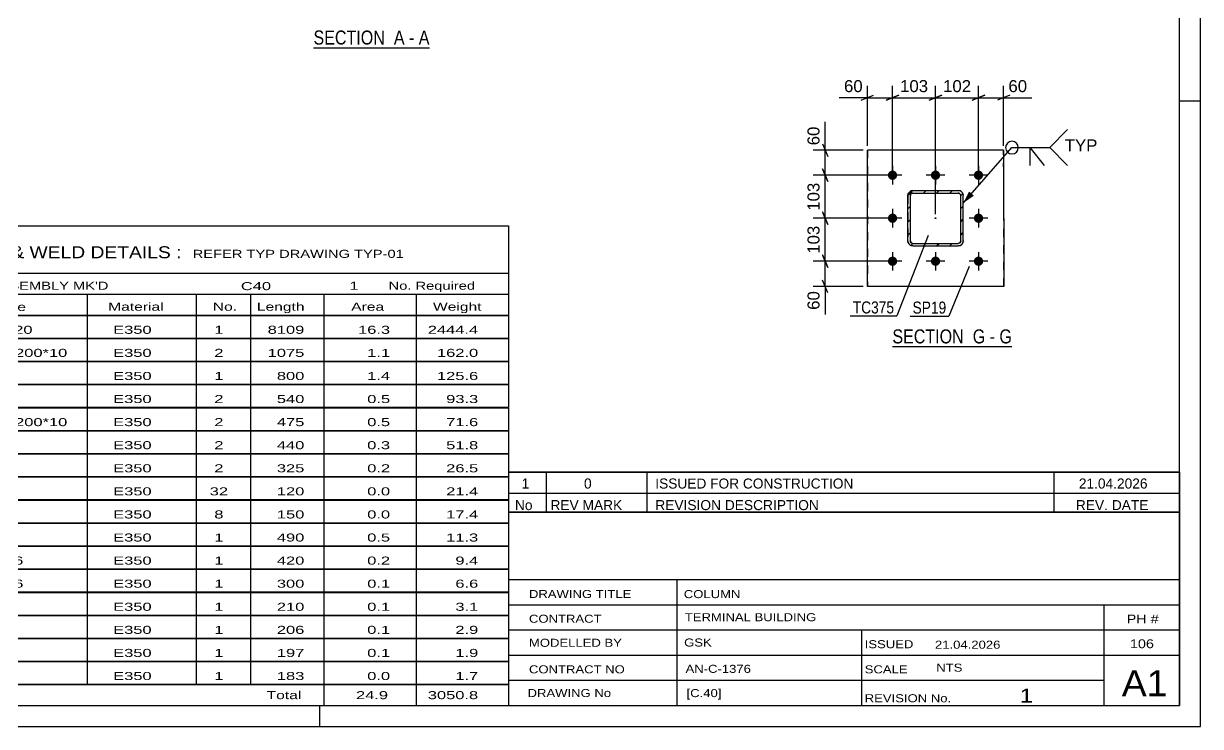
# Model space of a CAD drawing. Header units: millimetres. Extents: x -171 to 423, y -185 to 235.
# Drawn here: x 142.2 to 422.9, y -184.8 to -17.3 of the extents above; entities that cross this region are included whole.
import ezdxf

# ---------------------------------------------------------------- set-up
doc = ezdxf.new("R2010")
doc.units = ezdxf.units.MM
doc.linetypes.add('DXK_LINE_DOT2', pattern=[3.9198, 1.9599, -1.9599])
doc.linetypes.add('DXK_LINE_DOT3', pattern=[5.9187, 2.979, -0.9799, 0.9799, -0.9799])
doc.styles.add('Arial', font='ARIAL.TTF', dxfattribs={"height": 0.2})
doc.styles.add('Arial Narrow', font='ARIALN.TTF', dxfattribs={"height": 0.2})

# ---------------------------------------------------------------- blocks, each defined once
blk = doc.blocks.new('Unknown-284928297-1134')
at = {"color": 5, "linetype": 'Continuous'}
for p, q in [((422.87, -184.82), (422.87, 235.18)), ((417.87, -179.82), (417.87, 230.18)), ((422.87, -35.82), (417.87, -35.82)), ((-166.13, -179.82), (417.87, -179.82)), ((212.87, -184.82), (212.87, -179.82)), ((-171.13, -184.82), (422.87, -184.82))]:
    blk.add_line(p, q, dxfattribs=at)
blk = doc.blocks.new('Unknown-284928297-17 - 2602')
at = {"color": 6, "linetype": 'Continuous'}
blk.add_line((211.38, -23.08), (239.03, -23.08), dxfattribs=at)
at = {"color": 0, "linetype": 'Continuous'}
blk.add_wipeout([(229.49, -22.33), (229.49, -18.83), (211.38, -18.83), (211.38, -22.33)], dxfattribs=at)
at = {"color": 7, "linetype": 'Continuous', "style": 'Arial Narrow'}
blk.add_text('SECTION ', height=3.34, dxfattribs=at).set_placement((211.38, -22.33))
at = {"color": 0, "linetype": 'Continuous'}
blk.add_wipeout([(233.09, -22.33), (233.09, -18.83), (230.54, -18.83), (230.54, -22.33)], dxfattribs=at)
blk.add_wipeout([(235.42, -22.33), (235.42, -18.83), (234.14, -18.83), (234.14, -22.33)], dxfattribs=at)
at = {"color": 7, "linetype": 'Continuous', "style": 'Arial Narrow'}
blk.add_text('A', height=3.34, dxfattribs=at).set_placement((230.54, -22.33))
at = {"color": 0, "linetype": 'Continuous'}
blk.add_wipeout([(239.03, -22.33), (239.03, -18.83), (236.47, -18.83), (236.47, -22.33)], dxfattribs=at)
at = {"color": 7, "linetype": 'Continuous', "style": 'Arial Narrow'}
for s, p in [('A', (236.47, -22.33)), ('-', (234.14, -22.33))]:
    blk.add_text(s, height=3.34, dxfattribs=at).set_placement(p)
blk = doc.blocks.new('Unknown-284928297-19 - 1248')
at = {"color": 6, "linetype": 'Continuous'}
blk.add_line((349.41, -94.3), (377.91, -94.3), dxfattribs=at)
at = {"color": 0, "linetype": 'Continuous'}
blk.add_wipeout([(367.52, -93.55), (367.52, -90.05), (349.41, -90.05), (349.41, -93.55)], dxfattribs=at)
at = {"color": 7, "linetype": 'Continuous', "style": 'Arial Narrow'}
blk.add_text('SECTION ', height=3.34, dxfattribs=at).set_placement((349.41, -93.55))
at = {"color": 0, "linetype": 'Continuous'}
blk.add_wipeout([(371.55, -93.55), (371.55, -90.05), (368.57, -90.05), (368.57, -93.55)], dxfattribs=at)
blk.add_wipeout([(373.87, -93.55), (373.87, -90.05), (372.6, -90.05), (372.6, -93.55)], dxfattribs=at)
at = {"color": 7, "linetype": 'Continuous', "style": 'Arial Narrow'}
blk.add_text('G', height=3.34, dxfattribs=at).set_placement((368.57, -93.55))
at = {"color": 0, "linetype": 'Continuous'}
blk.add_wipeout([(377.91, -93.55), (377.91, -90.05), (374.92, -90.05), (374.92, -93.55)], dxfattribs=at)
at = {"color": 7, "linetype": 'Continuous', "style": 'Arial Narrow'}
for s, p in [('-', (372.6, -93.55)), ('G', (374.92, -93.55))]:
    blk.add_text(s, height=3.34, dxfattribs=at).set_placement(p)
blk = doc.blocks.new('Bolt-284928297-1271 - 1248')
at = {"linetype": 'Continuous'}
for points in [[(348.72, -52.65), (348.9, -52.52), (349.12, -52.42), (349.34, -52.38), (349.57, -52.38), (349.79, -52.43), (350, -52.53), (350.19, -52.66), (350.34, -52.84), (350.45, -53.04), (350.52, -53.26), (350.54, -53.48), (350.52, -53.71), (350.44, -53.93), (350.33, -54.13), (350.17, -54.3), (349.98, -54.43), (349.77, -54.52), (349.55, -54.57), (349.32, -54.57), (349.09, -54.52), (348.88, -54.42), (348.7, -54.28), (348.55, -54.11), (348.43, -53.91), (348.37, -53.69), (348.34, -53.46), (348.37, -53.23), (348.44, -53.02), (348.56, -52.82)], [(358.97, -52.65), (359.15, -52.51), (359.37, -52.42), (359.59, -52.38), (359.82, -52.38), (360.04, -52.43), (360.25, -52.52), (360.44, -52.66), (360.59, -52.83), (360.7, -53.03), (360.77, -53.25), (360.79, -53.48), (360.77, -53.71), (360.69, -53.93), (360.58, -54.13), (360.42, -54.3), (360.23, -54.43), (360.02, -54.52), (359.8, -54.57), (359.57, -54.56), (359.34, -54.51), (359.13, -54.42), (358.95, -54.28), (358.8, -54.11), (358.68, -53.91), (358.62, -53.69), (358.59, -53.46), (358.62, -53.23), (358.69, -53.01), (358.81, -52.82)], [(369.22, -52.64), (369.4, -52.51), (369.62, -52.42), (369.84, -52.37), (370.07, -52.38), (370.29, -52.43), (370.5, -52.52), (370.69, -52.66), (370.84, -52.83), (370.95, -53.03), (371.02, -53.25), (371.04, -53.48), (371.02, -53.71), (370.94, -53.93), (370.83, -54.13), (370.67, -54.29), (370.48, -54.43), (370.27, -54.52), (370.05, -54.56), (369.82, -54.56), (369.59, -54.51), (369.38, -54.42), (369.2, -54.28), (369.05, -54.11), (368.93, -53.91), (368.87, -53.69), (368.84, -53.46), (368.87, -53.23), (368.94, -53.01), (369.06, -52.81)], [(348.72, -62.9), (348.91, -62.77), (349.12, -62.67), (349.34, -62.63), (349.57, -62.63), (349.8, -62.68), (350.01, -62.78), (350.19, -62.91), (350.34, -63.09), (350.46, -63.29), (350.52, -63.51), (350.55, -63.73), (350.52, -63.96), (350.45, -64.18), (350.33, -64.38), (350.17, -64.55), (349.99, -64.68), (349.78, -64.77), (349.55, -64.82), (349.32, -64.82), (349.1, -64.77), (348.89, -64.67), (348.7, -64.53), (348.55, -64.36), (348.44, -64.16), (348.37, -63.94), (348.35, -63.71), (348.37, -63.48), (348.45, -63.27), (348.56, -63.07)], [(369.22, -62.89), (369.41, -62.76), (369.62, -62.67), (369.84, -62.62), (370.07, -62.63), (370.3, -62.68), (370.51, -62.77), (370.69, -62.91), (370.84, -63.08), (370.96, -63.28), (371.02, -63.5), (371.05, -63.73), (371.02, -63.96), (370.95, -64.18), (370.83, -64.38), (370.67, -64.54), (370.49, -64.68), (370.28, -64.77), (370.05, -64.81), (369.82, -64.81), (369.6, -64.76), (369.39, -64.67), (369.2, -64.53), (369.05, -64.36), (368.94, -64.16), (368.87, -63.94), (368.85, -63.71), (368.87, -63.48), (368.95, -63.26), (369.06, -63.06)], [(348.72, -73.15), (348.91, -73.02), (349.12, -72.92), (349.34, -72.88), (349.57, -72.88), (349.8, -72.93), (350.01, -73.03), (350.19, -73.16), (350.34, -73.34), (350.46, -73.54), (350.53, -73.76), (350.55, -73.98), (350.52, -74.21), (350.45, -74.43), (350.33, -74.63), (350.18, -74.8), (349.99, -74.93), (349.78, -75.02), (349.55, -75.07), (349.32, -75.07), (349.1, -75.02), (348.89, -74.92), (348.7, -74.78), (348.55, -74.61), (348.44, -74.41), (348.37, -74.19), (348.35, -73.96), (348.37, -73.73), (348.45, -73.52), (348.56, -73.32)], [(358.97, -73.15), (359.16, -73.01), (359.37, -72.92), (359.59, -72.88), (359.82, -72.88), (360.05, -72.93), (360.26, -73.02), (360.44, -73.16), (360.59, -73.33), (360.71, -73.53), (360.78, -73.75), (360.8, -73.98), (360.77, -74.21), (360.7, -74.43), (360.58, -74.63), (360.43, -74.8), (360.24, -74.93), (360.03, -75.02), (359.8, -75.07), (359.57, -75.06), (359.35, -75.01), (359.14, -74.92), (358.95, -74.78), (358.8, -74.61), (358.69, -74.41), (358.62, -74.19), (358.6, -73.96), (358.62, -73.73), (358.7, -73.51), (358.81, -73.32)], [(369.22, -73.14), (369.41, -73.01), (369.62, -72.92), (369.84, -72.87), (370.07, -72.88), (370.3, -72.93), (370.51, -73.02), (370.69, -73.16), (370.84, -73.33), (370.96, -73.53), (371.03, -73.75), (371.05, -73.98), (371.02, -74.21), (370.95, -74.43), (370.83, -74.63), (370.68, -74.79), (370.49, -74.93), (370.28, -75.02), (370.05, -75.06), (369.82, -75.06), (369.6, -75.01), (369.39, -74.92), (369.2, -74.78), (369.05, -74.61), (368.94, -74.41), (368.87, -74.19), (368.85, -73.96), (368.87, -73.73), (368.95, -73.51), (369.06, -73.31)]]:
    blk.add_hatch(color=1, dxfattribs=at).paths.add_polyline_path(points)
at = {"color": 1, "linetype": 'Continuous'}
for p, q in [((349.44, -51.27), (349.44, -55.67)), ((359.69, -51.27), (359.69, -55.67)), ((369.94, -51.27), (369.94, -55.67)), ((351.64, -53.47), (347.24, -53.47)), ((361.89, -53.47), (357.49, -53.47)), ((372.14, -53.47), (367.74, -53.47)), ((349.45, -61.52), (349.45, -65.92)), ((369.95, -61.52), (369.95, -65.92)), ((351.65, -63.72), (347.25, -63.72)), ((372.15, -63.72), (367.75, -63.72)), ((349.45, -71.77), (349.45, -76.17)), ((359.7, -71.77), (359.7, -76.17)), ((369.95, -71.77), (369.95, -76.17)), ((351.65, -73.97), (347.25, -73.97)), ((361.9, -73.97), (357.5, -73.97)), ((372.15, -73.97), (367.75, -73.97))]:
    blk.add_line(p, q, dxfattribs=at)
blk = doc.blocks.new('Part-284928297-1320 - 1248')
at = {"color": 2, "linetype": 'Continuous'}
for p, q in [((375.94, -47.47), (343.44, -47.47)), ((343.44, -47.47), (343.44, -47.47)), ((343.45, -79.97), (343.44, -47.47)), ((375.94, -47.47), (375.94, -47.47)), ((375.94, -47.47), (375.95, -79.97)), ((375.95, -79.97), (343.45, -79.97)), ((343.45, -79.97), (343.45, -79.97)), ((375.95, -79.97), (375.95, -79.97))]:
    blk.add_line(p, q, dxfattribs=at)
at = {"color": 7, "linetype": 'DXK_LINE_DOT2'}
for p, q in [((375.94, -47.47), (343.44, -47.47)), ((343.44, -47.47), (343.45, -79.97)), ((375.95, -79.97), (375.94, -47.47)), ((375.95, -79.97), (343.45, -79.97))]:
    blk.add_line(p, q, dxfattribs=at)
blk = doc.blocks.new('Part-284928297-1337 - 1248')
at = {"linetype": 'Continuous'}
h = blk.add_hatch(dxfattribs=at)
h.set_pattern_fill('', scale=0.7, style=0, pattern_type=0)
h.set_pattern_definition([(45, (354.2955, -57.1232), (-1.57154, 1.57154), [])])
h.paths.add_polyline_path([(365.1, -57.12), (354.3, -57.12), (353.84, -57.21), (353.45, -57.47), (353.19, -57.86), (353.1, -58.32), (353.1, -69.12), (353.19, -69.58), (353.45, -69.97), (353.84, -70.23), (354.3, -70.32), (365.1, -70.32), (365.56, -70.23), (365.95, -69.97), (366.21, -69.58), (366.3, -69.12), (366.3, -58.32), (366.2, -57.86), (365.94, -57.47), (365.55, -57.21)])
h.paths.add_polyline_path([(365.65, -58.09), (365.7, -58.32), (365.7, -69.12), (365.65, -69.35), (365.52, -69.55), (365.33, -69.68), (365.1, -69.72), (354.3, -69.72), (354.07, -69.68), (353.87, -69.55), (353.74, -69.35), (353.7, -69.12), (353.7, -58.32), (353.74, -58.09), (353.87, -57.9), (354.07, -57.77), (354.3, -57.72), (365.1, -57.72), (365.33, -57.77), (365.52, -57.9)])
blk.add_hatch(color=246, dxfattribs=at).paths.add_polyline_path([(359.7, -63.82, -1), (359.7, -63.62, -1)])
at = {"color": 2, "linetype": 'Continuous'}
for p, q in [((353.19, -57.86), (353.1, -58.32)), ((353.1, -58.32), (353.1, -58.32)), ((353.1, -69.12), (353.1, -58.32)), ((353.7, -58.32), (353.74, -58.09)), ((353.7, -58.32), (353.7, -58.32)), ((353.7, -69.12), (353.7, -58.32)), ((353.74, -58.09), (353.87, -57.9)), ((354.3, -57.12), (353.84, -57.21)), ((353.87, -57.9), (354.07, -57.77)), ((354.07, -57.77), (354.3, -57.72)), ((354.3, -57.12), (354.29, -57.12)), ((354.3, -57.72), (354.29, -57.72)), ((354.3, -57.12), (365.1, -57.12)), ((354.3, -57.72), (365.1, -57.72)), ((365.1, -57.12), (365.09, -57.12)), ((365.1, -57.72), (365.09, -57.72)), ((365.55, -57.21), (365.1, -57.12)), ((365.1, -57.72), (365.33, -57.77)), ((365.33, -57.77), (365.52, -57.9)), ((365.52, -57.9), (365.65, -58.09)), ((365.65, -58.09), (365.7, -58.32)), ((365.7, -58.32), (365.7, -58.32)), ((365.7, -69.12), (365.7, -58.32)), ((366.3, -58.32), (366.2, -57.86)), ((366.3, -58.32), (366.3, -58.32)), ((366.3, -69.12), (366.3, -58.32)), ((353.1, -69.12), (353.1, -69.12)), ((353.1, -69.12), (353.19, -69.58)), ((353.7, -69.12), (353.7, -69.12)), ((353.74, -69.35), (353.7, -69.12)), ((353.87, -69.55), (353.74, -69.35)), ((354.07, -69.68), (353.87, -69.55)), ((354.3, -69.72), (354.07, -69.68)), ((354.3, -69.72), (354.3, -69.72)), ((354.3, -69.72), (365.1, -69.72)), ((365.33, -69.68), (365.1, -69.72)), ((365.1, -69.72), (365.1, -69.72)), ((365.52, -69.55), (365.33, -69.68)), ((365.65, -69.35), (365.52, -69.55)), ((365.7, -69.12), (365.65, -69.35)), ((365.7, -69.12), (365.7, -69.12)), ((366.21, -69.58), (366.3, -69.12)), ((366.3, -69.12), (366.3, -69.12)), ((353.84, -70.23), (354.3, -70.32)), ((354.3, -70.32), (354.3, -70.32)), ((354.3, -70.32), (365.1, -70.32)), ((365.1, -70.32), (365.56, -70.23)), ((365.1, -70.32), (365.1, -70.32))]:
    blk.add_line(p, q, dxfattribs=at)
at = {"color": 7, "linetype": 'DXK_LINE_DOT2'}
for p, q in [((353.1, -58.32), (353.19, -57.87)), ((353.1, -58.32), (353.1, -69.12)), ((353.19, -57.87), (353.19, -57.86)), ((353.74, -58.09), (353.7, -58.32)), ((353.7, -69.12), (353.7, -58.32)), ((353.87, -57.9), (353.74, -58.09)), ((353.84, -57.21), (354.29, -57.12)), ((354.07, -57.77), (353.87, -57.9)), ((354.29, -57.72), (354.07, -57.77)), ((354.29, -57.12), (365.09, -57.12)), ((354.29, -57.12), (354.29, -57.12)), ((354.29, -57.72), (365.09, -57.72)), ((365.09, -57.12), (365.55, -57.21)), ((365.32, -57.77), (365.09, -57.72)), ((365.52, -57.9), (365.32, -57.77)), ((365.65, -58.09), (365.52, -57.9)), ((365.7, -58.32), (365.65, -58.09)), ((365.7, -69.12), (365.7, -58.32)), ((366.2, -57.86), (366.3, -58.32)), ((366.3, -69.12), (366.3, -58.32)), ((353.19, -69.58), (353.1, -69.12)), ((353.7, -69.12), (353.74, -69.35)), ((353.74, -69.35), (353.87, -69.55)), ((353.87, -69.55), (354.07, -69.68)), ((354.07, -69.68), (354.3, -69.72)), ((354.3, -69.72), (365.1, -69.72)), ((365.1, -69.72), (365.33, -69.67)), ((365.33, -69.67), (365.52, -69.54)), ((365.52, -69.54), (365.65, -69.35)), ((365.65, -69.35), (365.7, -69.12)), ((366.3, -69.12), (366.21, -69.58)), ((354.3, -70.32), (353.84, -70.23)), ((354.3, -70.32), (365.1, -70.32)), ((365.56, -70.23), (365.1, -70.32))]:
    blk.add_line(p, q, dxfattribs=at)
at = {"color": 7, "linetype": 'DXK_LINE_DOT3'}
blk.add_line((359.7, -63.72), (359.7, -63.72), dxfattribs=at)
at = {"color": 246, "linetype": 'DXK_LINE_DOT2'}
blk.add_line((359.7, -63.72), (359.7, -63.72), dxfattribs=at)
at = {"color": 246, "linetype": 'Continuous'}
blk.add_circle((359.7, -63.72), 0.1, dxfattribs=at)
at = {"color": 2, "linetype": 'Continuous'}
for centre, start, end in [((354.3, -58.32), 112.5099, 157.5099), ((365.1, -58.32), 22.5099, 67.5099), ((354.3, -69.12), 202.5099, 247.5099), ((365.1, -69.12), 292.5099, 337.5099)]:
    blk.add_arc(centre, 1.2, start, end, dxfattribs=at)
at = {"color": 7, "linetype": 'DXK_LINE_DOT2'}
for centre, start, end in [((365.1, -58.32), 22.5099, 67.5099), ((354.3, -69.12), 202.5099, 247.5099), ((365.1, -69.12), 292.5099, 337.5099)]:
    blk.add_arc(centre, 1.2, start, end, dxfattribs=at)
blk = doc.blocks.new('StraightDimension-284928297-1398 - 1248')
at = {"color": 7, "linetype": 'Continuous'}
for p, q in [((343.44, -46.47), (343.44, -32.17)), ((349.44, -52.47), (349.44, -32.17)), ((341.94, -35.62), (344.94, -34.42)), ((343.44, -35.02), (349.44, -35.02)), ((350.94, -34.42), (347.94, -35.62))]:
    blk.add_line(p, q, dxfattribs=at)
at = {"color": 0}
blk.add_wipeout([(342.92, -34.27), (342.92, -30.07), (337.27, -30.07), (337.27, -34.27)], dxfattribs=at)
at = {"color": 7, "linetype": 'Continuous'}
blk.add_line((343.44, -35.02), (336.75, -35.02), dxfattribs=at)
blk.add_line((343.44, -35.02), (336.75, -35.02), dxfattribs=at)
at = {"color": 3, "style": 'Arial'}
blk.add_text('60', height=2.865, dxfattribs=at).set_placement((337.87, -33.67))
blk = doc.blocks.new('StraightDimension-284928297-1408 - 1248')
at = {"color": 7, "linetype": 'Continuous'}
for p, q in [((349.44, -52.47), (349.44, -32.17)), ((359.7, -62.73), (359.7, -32.17)), ((347.94, -35.62), (350.94, -34.42)), ((349.44, -35.02), (359.7, -35.02)), ((361.2, -34.42), (358.2, -35.62))]:
    blk.add_line(p, q, dxfattribs=at)
at = {"color": 0}
blk.add_wipeout([(358.51, -34.27), (358.51, -30.07), (350.64, -30.07), (350.64, -34.27)], dxfattribs=at)
at = {"color": 3, "style": 'Arial'}
blk.add_text('103', height=2.865, dxfattribs=at).set_placement((351.24, -33.67))
blk = doc.blocks.new('StraightDimension-284928297-1416 - 1248')
at = {"color": 7, "linetype": 'Continuous'}
for p, q in [((359.7, -62.73), (359.7, -32.17)), ((369.94, -52.47), (369.94, -32.17)), ((358.2, -35.62), (361.2, -34.42)), ((359.7, -35.02), (369.94, -35.02)), ((371.44, -34.42), (368.44, -35.62))]:
    blk.add_line(p, q, dxfattribs=at)
at = {"color": 0}
blk.add_wipeout([(368.76, -34.27), (368.76, -30.07), (360.89, -30.07), (360.89, -34.27)], dxfattribs=at)
at = {"color": 3, "style": 'Arial'}
blk.add_text('102', height=2.865, dxfattribs=at).set_placement((361.49, -33.67))
blk = doc.blocks.new('StraightDimension-284928297-1424 - 1248')
at = {"color": 7, "linetype": 'Continuous'}
for p, q in [((369.94, -52.47), (369.94, -32.17)), ((375.94, -46.47), (375.94, -32.17)), ((368.44, -35.62), (371.44, -34.42)), ((369.94, -35.02), (375.94, -35.02)), ((377.44, -34.42), (374.44, -35.62))]:
    blk.add_line(p, q, dxfattribs=at)
at = {"color": 0}
blk.add_wipeout([(382.12, -34.27), (382.12, -30.07), (376.47, -30.07), (376.47, -34.27)], dxfattribs=at)
at = {"color": 7, "linetype": 'Continuous'}
blk.add_line((375.94, -35.02), (382.64, -35.02), dxfattribs=at)
blk.add_line((375.94, -35.02), (382.64, -35.02), dxfattribs=at)
at = {"color": 3, "style": 'Arial'}
blk.add_text('60', height=2.865, dxfattribs=at).set_placement((377.07, -33.67))
blk = doc.blocks.new('StraightDimension-284928297-7911 - 1248')
at = {"color": 7, "linetype": 'Continuous'}
for p, q in [((342.44, -47.47), (330.53, -47.48)), ((332.78, -45.98), (333.98, -48.98)), ((333.38, -53.48), (333.38, -47.48)), ((333.98, -54.98), (332.78, -51.98)), ((348.44, -53.47), (330.53, -53.48))]:
    blk.add_line(p, q, dxfattribs=at)
at = {"color": 0}
blk.add_wipeout([(332.63, -41.3), (328.43, -41.3), (328.43, -46.95), (332.63, -46.95)], dxfattribs=at)
at = {"color": 7, "linetype": 'Continuous'}
blk.add_line((333.38, -47.48), (333.38, -40.78), dxfattribs=at)
blk.add_line((333.38, -47.48), (333.38, -40.78), dxfattribs=at)
at = {"color": 3, "style": 'Arial'}
blk.add_text('60', height=2.865, rotation=90.0117, dxfattribs=at).set_placement((332.03, -46.35))
blk = doc.blocks.new('StraightDimension-284928297-7912 - 1248')
at = {"color": 7, "linetype": 'Continuous'}
for p, q in [((332.78, -51.98), (333.98, -54.98)), ((348.44, -53.47), (330.53, -53.48)), ((333.38, -63.73), (333.38, -53.48)), ((348.45, -63.72), (330.53, -63.73)), ((333.98, -65.23), (332.78, -62.23))]:
    blk.add_line(p, q, dxfattribs=at)
at = {"color": 0}
blk.add_wipeout([(332.63, -54.67), (328.43, -54.67), (328.43, -62.54), (332.63, -62.54)], dxfattribs=at)
at = {"color": 3, "style": 'Arial'}
blk.add_text('103', height=2.865, rotation=90.0117, dxfattribs=at).set_placement((332.03, -61.94))
blk = doc.blocks.new('StraightDimension-284928297-7913 - 1248')
at = {"color": 7, "linetype": 'Continuous'}
for p, q in [((348.45, -63.72), (330.53, -63.73)), ((332.78, -62.23), (333.98, -65.23)), ((333.38, -73.98), (333.38, -63.73)), ((333.98, -75.48), (332.78, -72.48)), ((348.45, -73.97), (330.53, -73.98))]:
    blk.add_line(p, q, dxfattribs=at)
at = {"color": 0}
blk.add_wipeout([(332.63, -64.92), (328.43, -64.92), (328.43, -72.79), (332.63, -72.79)], dxfattribs=at)
at = {"color": 3, "style": 'Arial'}
blk.add_text('103', height=2.865, rotation=90.0117, dxfattribs=at).set_placement((332.03, -72.19))
blk = doc.blocks.new('StraightDimension-284928297-7914 - 1248')
at = {"color": 7, "linetype": 'Continuous'}
for p, q in [((332.78, -72.48), (333.98, -75.48)), ((348.45, -73.97), (330.53, -73.98)), ((333.38, -79.98), (333.38, -73.98)), ((333.98, -81.48), (332.78, -78.48)), ((342.45, -79.97), (330.53, -79.98))]:
    blk.add_line(p, q, dxfattribs=at)
at = {"color": 0}
blk.add_wipeout([(332.63, -80.5), (328.43, -80.5), (328.43, -86.15), (332.63, -86.15)], dxfattribs=at)
at = {"color": 7, "linetype": 'Continuous'}
blk.add_line((333.38, -79.98), (333.38, -86.67), dxfattribs=at)
blk.add_line((333.38, -79.98), (333.38, -86.67), dxfattribs=at)
at = {"color": 3, "style": 'Arial'}
blk.add_text('60', height=2.865, rotation=90.0117, dxfattribs=at).set_placement((332.03, -85.55))
blk = doc.blocks.new('Unknown-284928297-9043')
at = {"color": 7, "linetype": 'Continuous'}
for p, q in [((257.87, -133.77), (257.87, -179.82)), ((257.87, -133.77), (417.87, -133.77)), ((417.87, -133.82), (417.87, -179.82)), ((257.87, -149.82), (417.87, -149.82)), ((298.01, -149.82), (298.01, -179.82)), ((257.87, -155.82), (417.87, -155.82)), ((399.87, -179.77), (399.87, -155.77)), ((257.87, -161.82), (417.87, -161.82)), ((342.01, -161.82), (342.01, -179.82)), ((257.87, -167.82), (417.87, -167.82)), ((257.87, -173.82), (399.87, -173.82)), ((257.87, -179.82), (417.87, -179.82))]:
    blk.add_line(p, q, dxfattribs=at)
at = {"color": 7, "style": 'Arial Narrow'}
for s, height, width, p in [('DRAWING TITLE', 1.9089, 1.425378, (262.75, -154.22)), ('COLUMN', 1.909, 1.425378, (299.67, -154.24)), ('CONTRACT', 1.909, 1.425378, (262.75, -160.11)), ('TERMINAL BUILDING', 1.9089, 1.425378, (299.92, -159.75)), ('MODELLED BY', 1.9089, 1.425378, (262.75, -165.84)), ('GSK', 1.909, 1.425378, (299.75, -165.78)), ('ISSUED', 1.909, 1.425378, (342.81, -166.18)), ('21.04.2026', 1.909, 1.425378, (359.56, -166.3)), ('CONTRACT NO', 1.9089, 1.425378, (262.75, -172.17)), ('AN-C-1376', 1.909, 1.425378, (300.09, -172.05)), ('SCALE', 1.909, 1.425378, (342.81, -172.17)), ('A1', 6.204, 1.25, (404.11, -177.62)), ('DRAWING No', 1.909, 1.425378, (262.42, -177.82)), ('[C.40]', 1.909, 1.425378, (300.33, -177.83)), ('1', 3.34, 1.5, (379.78, -179.15)), ('REVISION No.', 1.9089, 1.425378, (342.81, -179.06))]:
    blk.add_text(s, height=height, dxfattribs=dict(at, width=width)).set_placement(p)
at = {"color": 7, "linetype": 'Continuous', "style": 'Arial Narrow'}
for s, height, width, p in [('PH #', 2.1, 1.42538, (405.27, -160.27)), ('106', 2.1, 1.42538, (406.05, -166.17)), ('NTS', 1.909, 1.425378, (359.87, -171.77))]:
    blk.add_text(s, height=height, dxfattribs=dict(at, width=width)).set_placement(p)
blk = doc.blocks.new('Unknown-284928297-9044')
at = {"color": 7, "linetype": 'Continuous'}
for p, q in [((257.87, -124.27), (417.87, -124.27)), ((417.87, -124.27), (257.87, -124.27)), ((257.87, -124.27), (257.87, -129.27)), ((266.87, -124.27), (266.87, -129.27)), ((290.87, -124.27), (290.87, -129.27)), ((387.87, -124.27), (387.87, -129.27)), ((417.87, -124.27), (417.87, -129.27)), ((257.87, -129.27), (417.87, -129.27)), ((257.87, -129.27), (257.87, -133.77)), ((257.87, -129.27), (417.87, -129.27)), ((266.87, -129.27), (266.87, -133.77)), ((290.87, -129.27), (290.87, -133.77)), ((387.87, -129.27), (387.87, -133.77)), ((417.87, -129.27), (417.87, -133.77)), ((417.87, -133.77), (257.87, -133.77))]:
    blk.add_line(p, q, dxfattribs=at)
at = {"color": 7, "linetype": 'Continuous', "style": 'Arial Narrow'}
for s, height, width, p in [('1', 2.39, 1.196471, (261.02, -128.13)), ('0', 2.39, 1.196471, (275.87, -128.13)), ('ISSUED FOR CONSTRUCTION', 2.3861, 1.196471, (292.87, -128.13)), ('21.04.2026', 2.386, 1.196471, (393.87, -128.13)), ('No', 2.386, 1.2, (259.41, -133.27)), ('REV MARK', 2.386, 1.2, (267.87, -133.27)), ('REVISION DESCRIPTION', 2.3861, 1.2, (292.87, -133.27)), ('REV. DATE', 2.386, 1.2, (393.15, -133.27))]:
    blk.add_text(s, height=height, dxfattribs=dict(at, width=width)).set_placement(p)
blk = doc.blocks.new('Unknown-284928297-9045')
at = {"color": 7, "linetype": 'Continuous'}
for p, q in [((97.87, -65.57), (257.87, -65.57)), ((97.87, -76.82), (97.87, -65.57)), ((257.87, -65.57), (257.87, -76.82)), ((97.87, -76.82), (257.87, -76.82)), ((97.87, -76.82), (97.87, -81.82)), ((257.87, -76.82), (257.87, -81.82)), ((97.87, -81.82), (257.87, -81.82)), ((97.87, -81.82), (97.87, -86.82)), ((121.87, -81.82), (121.87, -86.82)), ((157.37, -81.82), (157.37, -86.82)), ((183.37, -81.82), (183.37, -86.82)), ((196.37, -81.82), (196.37, -86.82)), ((213.87, -81.82), (213.87, -86.82)), ((235.87, -81.82), (235.87, -86.82)), ((257.87, -81.82), (257.87, -86.82)), ((97.87, -86.82), (257.87, -86.82)), ((97.87, -86.87), (97.87, -92.27)), ((97.87, -86.87), (257.87, -86.87)), ((121.87, -86.82), (121.87, -92.32)), ((157.37, -86.82), (157.37, -92.32)), ((183.37, -86.82), (183.37, -92.32)), ((196.37, -86.82), (196.37, -92.32)), ((213.87, -86.82), (213.87, -92.32)), ((235.87, -86.82), (235.87, -92.32)), ((257.87, -86.87), (257.87, -92.27)), ((97.87, -92.27), (257.87, -92.27)), ((97.87, -92.37), (97.87, -97.77)), ((97.87, -92.37), (257.87, -92.37)), ((121.87, -92.32), (121.87, -97.82)), ((157.37, -92.32), (157.37, -97.82)), ((183.37, -92.32), (183.37, -97.82)), ((196.37, -92.32), (196.37, -97.82)), ((213.87, -92.32), (213.87, -97.82)), ((235.87, -92.32), (235.87, -97.82)), ((257.87, -92.37), (257.87, -97.77)), ((97.87, -97.77), (257.87, -97.77)), ((97.87, -97.87), (97.87, -103.27)), ((97.87, -97.87), (257.87, -97.87)), ((121.87, -97.82), (121.87, -103.32)), ((157.37, -97.82), (157.37, -103.32)), ((183.37, -97.82), (183.37, -103.32)), ((196.37, -97.82), (196.37, -103.32)), ((213.87, -97.82), (213.87, -103.32)), ((235.87, -97.82), (235.87, -103.32)), ((257.87, -97.87), (257.87, -103.27)), ((97.87, -103.27), (257.87, -103.27)), ((97.87, -103.37), (97.87, -108.77)), ((97.87, -103.37), (257.87, -103.37)), ((121.87, -103.32), (121.87, -108.82)), ((157.37, -103.32), (157.37, -108.82)), ((183.37, -103.32), (183.37, -108.82)), ((196.37, -103.32), (196.37, -108.82)), ((213.87, -103.32), (213.87, -108.82)), ((235.87, -103.32), (235.87, -108.82)), ((257.87, -103.37), (257.87, -108.77)), ((97.87, -108.77), (257.87, -108.77)), ((97.87, -108.87), (97.87, -114.27)), ((97.87, -108.87), (257.87, -108.87)), ((121.87, -108.82), (121.87, -114.32)), ((157.37, -108.82), (157.37, -114.32)), ((183.37, -108.82), (183.37, -114.32)), ((196.37, -108.82), (196.37, -114.32)), ((213.87, -108.82), (213.87, -114.32)), ((235.87, -108.82), (235.87, -114.32)), ((257.87, -108.87), (257.87, -114.27)), ((97.87, -114.27), (257.87, -114.27)), ((97.87, -114.37), (97.87, -119.77)), ((97.87, -114.37), (257.87, -114.37)), ((121.87, -114.32), (121.87, -119.82)), ((157.37, -114.32), (157.37, -119.82)), ((183.37, -114.32), (183.37, -119.82)), ((196.37, -114.32), (196.37, -119.82)), ((213.87, -114.32), (213.87, -119.82)), ((235.87, -114.32), (235.87, -119.82)), ((257.87, -114.37), (257.87, -119.77)), ((97.87, -119.77), (257.87, -119.77)), ((97.87, -119.87), (97.87, -125.27)), ((97.87, -119.87), (257.87, -119.87)), ((121.87, -119.82), (121.87, -125.32)), ((157.37, -119.82), (157.37, -125.32)), ((183.37, -119.82), (183.37, -125.32)), ((196.37, -119.82), (196.37, -125.32)), ((213.87, -119.82), (213.87, -125.32)), ((235.87, -119.82), (235.87, -125.32)), ((257.87, -119.87), (257.87, -125.27)), ((97.87, -125.27), (257.87, -125.27)), ((97.87, -125.37), (97.87, -130.77)), ((97.87, -125.37), (257.87, -125.37)), ((121.87, -125.32), (121.87, -130.82)), ((157.37, -125.32), (157.37, -130.82)), ((183.37, -125.32), (183.37, -130.82)), ((196.37, -125.32), (196.37, -130.82)), ((213.87, -125.32), (213.87, -130.82)), ((235.87, -125.32), (235.87, -130.82)), ((257.87, -125.37), (257.87, -130.77)), ((97.87, -130.77), (257.87, -130.77)), ((97.87, -130.87), (97.87, -136.27)), ((97.87, -130.87), (257.87, -130.87)), ((121.87, -130.82), (121.87, -136.32)), ((157.37, -130.82), (157.37, -136.32)), ((183.37, -130.82), (183.37, -136.32)), ((196.37, -130.82), (196.37, -136.32)), ((213.87, -130.82), (213.87, -136.32)), ((235.87, -130.82), (235.87, -136.32)), ((257.87, -130.87), (257.87, -136.27)), ((97.87, -136.27), (257.87, -136.27)), ((97.87, -136.37), (97.87, -141.77)), ((97.87, -136.37), (257.87, -136.37)), ((121.87, -136.32), (121.87, -141.82)), ((157.37, -136.32), (157.37, -141.82)), ((183.37, -136.32), (183.37, -141.82)), ((196.37, -136.32), (196.37, -141.82)), ((213.87, -136.32), (213.87, -141.82)), ((235.87, -136.32), (235.87, -141.82)), ((257.87, -136.37), (257.87, -141.77)), ((97.87, -141.77), (257.87, -141.77)), ((97.87, -141.87), (97.87, -147.27)), ((97.87, -141.87), (257.87, -141.87)), ((121.87, -141.82), (121.87, -147.32)), ((157.37, -141.82), (157.37, -147.32)), ((183.37, -141.82), (183.37, -147.32)), ((196.37, -141.82), (196.37, -147.32)), ((213.87, -141.82), (213.87, -147.32)), ((235.87, -141.82), (235.87, -147.32)), ((257.87, -141.87), (257.87, -147.27)), ((97.87, -147.27), (257.87, -147.27)), ((97.87, -147.37), (97.87, -152.77)), ((97.87, -147.37), (257.87, -147.37)), ((121.87, -147.32), (121.87, -152.82)), ((157.37, -147.32), (157.37, -152.82)), ((183.37, -147.32), (183.37, -152.82)), ((196.37, -147.32), (196.37, -152.82)), ((213.87, -147.32), (213.87, -152.82)), ((235.87, -147.32), (235.87, -152.82)), ((257.87, -147.37), (257.87, -152.77)), ((97.87, -152.77), (257.87, -152.77)), ((97.87, -152.87), (97.87, -158.27)), ((97.87, -152.87), (257.87, -152.87)), ((121.87, -152.82), (121.87, -158.32)), ((157.37, -152.82), (157.37, -158.32)), ((183.37, -152.82), (183.37, -158.32)), ((196.37, -152.82), (196.37, -158.32)), ((213.87, -152.82), (213.87, -158.32)), ((235.87, -152.82), (235.87, -158.32)), ((257.87, -152.87), (257.87, -158.27)), ((97.87, -158.27), (257.87, -158.27)), ((97.87, -158.37), (97.87, -163.77)), ((97.87, -158.37), (257.87, -158.37)), ((121.87, -158.32), (121.87, -163.82)), ((157.37, -158.32), (157.37, -163.82)), ((183.37, -158.32), (183.37, -163.82)), ((196.37, -158.32), (196.37, -163.82)), ((213.87, -158.32), (213.87, -163.82)), ((235.87, -158.32), (235.87, -163.82)), ((257.87, -158.37), (257.87, -163.77)), ((97.87, -163.77), (257.87, -163.77)), ((97.87, -163.87), (97.87, -169.27)), ((97.87, -163.87), (257.87, -163.87)), ((121.87, -163.82), (121.87, -169.32)), ((157.37, -163.82), (157.37, -169.32)), ((183.37, -163.82), (183.37, -169.32)), ((196.37, -163.82), (196.37, -169.32)), ((213.87, -163.82), (213.87, -169.32)), ((235.87, -163.82), (235.87, -169.32)), ((257.87, -163.87), (257.87, -169.27)), ((97.87, -169.27), (257.87, -169.27)), ((97.87, -169.37), (97.87, -174.77)), ((97.87, -169.37), (257.87, -169.37)), ((121.87, -169.32), (121.87, -174.82)), ((157.37, -169.32), (157.37, -174.82)), ((183.37, -169.32), (183.37, -174.82)), ((196.37, -169.32), (196.37, -174.82)), ((213.87, -169.32), (213.87, -174.82)), ((235.87, -169.32), (235.87, -174.82)), ((257.87, -169.37), (257.87, -174.77)), ((97.87, -174.77), (257.87, -174.77)), ((97.87, -174.82), (257.87, -174.82)), ((97.87, -174.82), (97.87, -179.82)), ((213.87, -174.82), (213.87, -179.82)), ((235.87, -174.82), (235.87, -179.82)), ((257.87, -174.82), (257.87, -179.82)), ((97.87, -179.82), (257.87, -179.82))]:
    blk.add_line(p, q, dxfattribs=at)
at = {"color": 7, "style": 'Arial Narrow'}
for s, height, width, p in [('GENERAL NOTES & WELD DETAILS :', 2.8633, 1.4, (99.02, -73.26)), ('REFER TYP DRAWING TYP-01', 1.9089, 1.6, (182.57, -73.16)), ("MATERIAL LIST FOR ASSEMBLY MK'D", 1.9089, 1.6, (99.02, -80.76)), ('C40', 1.909, 1.794707, (194.06, -80.85)), ('1', 1.91, 1.794707, (219.95, -80.76)), ('No. Required', 1.9089, 1.6, (229.28, -80.76)), ('Mark', 1.909, 1.7, (99.2, -85.82)), ('Profile', 1.909, 1.7, (132.28, -85.82)), ('Material', 1.909, 1.7, (162.41, -85.76)), ('No.', 1.909, 1.7, (187.37, -85.76)), ('Length', 1.909, 1.7, (197.87, -85.76)), ('Area', 1.909, 1.7, (220.37, -85.76)), ('Weight', 1.909, 1.7, (239.87, -85.76))]:
    blk.add_text(s, height=height, dxfattribs=dict(at, width=width)).set_placement(p)
at = {"color": 7, "linetype": 'Continuous', "style": 'Arial Narrow'}
for s, height, width, p in [('C40', 1.909, 1.794707, (99.37, -91.26)), ('SHS500*20', 1.909, 1.794707, (123.87, -91.26)), ('E350', 1.909, 1.794707, (163.61, -91.26)), ('1', 1.91, 1.794707, (187.72, -91.26)), ('8109', 1.909, 1.794707, (200.45, -91.26)), ('16.3', 1.909, 1.794707, (222, -91.26)), ('2444.4', 1.909, 1.794707, (238.63, -91.26)), ('TC20', 1.909, 1.794707, (99.37, -96.76)), ('RHS300*200*10', 1.9089, 1.794707, (123.87, -96.76)), ('E350', 1.909, 1.794707, (163.61, -96.76)), ('2', 1.91, 1.794707, (187.72, -96.76)), ('1075', 1.909, 1.794707, (200.45, -96.76)), ('1.1', 1.909, 1.794707, (224.18, -96.76)), ('162.0', 1.909, 1.794707, (240.82, -96.76)), ('BP5', 1.909, 1.794707, (99.37, -102.26)), ('PL25*800', 1.909, 1.794707, (123.87, -102.26)), ('E350', 1.909, 1.794707, (163.61, -102.26)), ('1', 1.91, 1.794707, (187.72, -102.26)), ('800', 1.909, 1.794707, (202.64, -102.26)), ('1.4', 1.909, 1.794707, (224.18, -102.26)), ('125.6', 1.909, 1.794707, (240.82, -102.26)), ('SP5', 1.909, 1.794707, (99.37, -107.76)), ('PL25*440', 1.909, 1.794707, (123.87, -107.76)), ('E350', 1.909, 1.794707, (163.61, -107.76)), ('2', 1.91, 1.794707, (187.72, -107.76)), ('540', 1.909, 1.794707, (202.64, -107.76)), ('0.5', 1.909, 1.794707, (224.18, -107.76)), ('93.3', 1.909, 1.794707, (243.01, -107.76)), ('BC16', 1.909, 1.794707, (99.37, -113.26)), ('RHS300*200*10', 1.9089, 1.794707, (123.87, -113.26)), ('E350', 1.909, 1.794707, (163.61, -113.26)), ('2', 1.91, 1.794707, (187.72, -113.26)), ('475', 1.909, 1.794707, (202.64, -113.26)), ('0.5', 1.909, 1.794707, (224.18, -113.26)), ('71.6', 1.909, 1.794707, (243.01, -113.26)), ('SP6', 1.909, 1.794707, (99.37, -118.76)), ('PL25*300', 1.909, 1.794707, (123.87, -118.76)), ('E350', 1.909, 1.794707, (163.61, -118.76)), ('2', 1.91, 1.794707, (187.72, -118.76)), ('440', 1.909, 1.794707, (202.64, -118.76)), ('0.3', 1.909, 1.794707, (224.18, -118.76)), ('51.8', 1.909, 1.794707, (243.01, -118.76)), ('SP19', 1.909, 1.794707, (99.37, -124.26)), ('PL16*325', 1.909, 1.794707, (123.87, -124.26)), ('E350', 1.909, 1.794707, (163.61, -124.26)), ('2', 1.91, 1.794707, (187.72, -124.26)), ('325', 1.909, 1.794707, (202.64, -124.26)), ('0.2', 1.909, 1.794707, (224.18, -124.26)), ('26.5', 1.909, 1.794707, (243.01, -124.26)), ('ST5', 1.909, 1.794707, (99.37, -129.76)), ('PL12*120', 1.909, 1.794707, (123.87, -129.76)), ('E350', 1.909, 1.794707, (163.61, -129.76)), ('32', 1.909, 1.794707, (186.63, -129.76)), ('120', 1.909, 1.794707, (202.64, -129.76)), ('0.0', 1.909, 1.794707, (224.18, -129.76)), ('21.4', 1.909, 1.794707, (243.01, -129.76)), ('ST30', 1.909, 1.794707, (99.37, -135.26)), ('PL20*150', 1.909, 1.794707, (123.87, -135.26)), ('E350', 1.909, 1.794707, (163.61, -135.26)), ('8', 1.91, 1.794707, (187.72, -135.26)), ('150', 1.909, 1.794707, (202.64, -135.26)), ('0.0', 1.909, 1.794707, (224.18, -135.26)), ('17.4', 1.909, 1.794707, (243.01, -135.26)), ('PL92', 1.909, 1.794707, (99.37, -140.76)), ('PL6*490', 1.909, 1.794707, (123.87, -140.76)), ('E350', 1.909, 1.794707, (163.61, -140.76)), ('1', 1.91, 1.794707, (187.72, -140.76)), ('490', 1.909, 1.794707, (202.64, -140.76)), ('0.5', 1.909, 1.794707, (224.18, -140.76)), ('11.3', 1.909, 1.794707, (243.01, -140.76)), ('TC375', 1.909, 1.794707, (99.37, -146.26)), ('SHS132*6', 1.909, 1.794707, (123.87, -146.26)), ('E350', 1.909, 1.794707, (163.61, -146.26)), ('1', 1.91, 1.794707, (187.72, -146.26)), ('420', 1.909, 1.794707, (202.64, -146.26)), ('0.2', 1.909, 1.794707, (224.18, -146.26)), ('9.4', 1.909, 1.794707, (245.2, -146.26)), ('BC130', 1.909, 1.794707, (99.37, -151.76)), ('SHS132*6', 1.909, 1.794707, (123.87, -151.76)), ('E350', 1.909, 1.794707, (163.61, -151.76)), ('1', 1.91, 1.794707, (187.72, -151.76)), ('300', 1.909, 1.794707, (202.64, -151.76)), ('0.1', 1.909, 1.794707, (224.18, -151.76)), ('6.6', 1.909, 1.794707, (245.2, -151.76)), ('PL329', 1.909, 1.794707, (99.37, -157.26)), ('PL12*197', 1.909, 1.794707, (123.87, -157.26)), ('E350', 1.909, 1.794707, (163.61, -157.26)), ('1', 1.91, 1.794707, (187.72, -157.26)), ('210', 1.909, 1.794707, (202.64, -157.26)), ('0.1', 1.909, 1.794707, (224.18, -157.26)), ('3.1', 1.909, 1.794707, (245.2, -157.26)), ('PL325', 1.909, 1.794707, (99.37, -162.76)), ('PL12*183', 1.909, 1.794707, (123.87, -162.76)), ('E350', 1.909, 1.794707, (163.61, -162.76)), ('1', 1.91, 1.794707, (187.72, -162.76)), ('206', 1.909, 1.794707, (202.64, -162.76)), ('0.1', 1.909, 1.794707, (224.18, -162.76)), ('2.9', 1.909, 1.794707, (245.2, -162.76)), ('PL262', 1.909, 1.794707, (99.37, -168.26)), ('PL10*120', 1.909, 1.794707, (123.87, -168.26)), ('E350', 1.909, 1.794707, (163.61, -168.26)), ('1', 1.91, 1.794707, (187.72, -168.26)), ('197', 1.909, 1.794707, (202.64, -168.26)), ('0.1', 1.909, 1.794707, (224.18, -168.26)), ('1.9', 1.909, 1.794707, (245.2, -168.26)), ('PL326', 1.909, 1.794707, (99.37, -173.76)), ('PL10*120', 1.909, 1.794707, (123.87, -173.76)), ('E350', 1.909, 1.794707, (163.61, -173.76)), ('1', 1.91, 1.794707, (187.72, -173.76)), ('183', 1.909, 1.794707, (202.64, -173.76)), ('0.0', 1.909, 1.794707, (224.18, -173.76)), ('1.7', 1.909, 1.794707, (245.2, -173.76)), ('Total', 1.909, 1.7, (200.2, -178.32)), ('24.9', 1.909, 1.794707, (221.51, -178.32)), ('3050.8', 1.909, 1.794707, (238.63, -178.32))]:
    blk.add_text(s, height=height, dxfattribs=dict(at, width=width)).set_placement(p)
blk = doc.blocks.new('Mark-284928297-1333 - 1248')
at = {"color": 0}
blk.add_wipeout([(349.83, -86.41), (349.83, -83.41), (339.96, -83.41), (339.96, -86.41)], dxfattribs=at)
blk.add_wipeout([(349.83, -86.41), (349.83, -83.41), (339.96, -83.41), (339.96, -86.41)], dxfattribs=at)
at = {"color": 30, "linetype": 'Continuous'}
for p in [(357.92, -67.86), (339.36, -87.01)]:
    blk.add_line(p, (350.43, -87.01), dxfattribs=at)
at = {"color": 3, "style": 'Arial Narrow'}
blk.add_text('TC375', height=2.863, dxfattribs=at).set_placement((339.96, -86.41))
blk = doc.blocks.new('Mark-284928297-1315 - 1248')
at = {"color": 0}
blk.add_wipeout([(362.26, -86.45), (362.26, -83.45), (354.22, -83.45), (354.22, -86.45)], dxfattribs=at)
blk.add_wipeout([(362.26, -86.45), (362.26, -83.45), (354.22, -83.45), (354.22, -86.45)], dxfattribs=at)
at = {"color": 30, "linetype": 'Continuous'}
for p in [(367.72, -75.21), (353.62, -87.05)]:
    blk.add_line(p, (362.86, -87.05), dxfattribs=at)
at = {"color": 3, "style": 'Arial Narrow'}
blk.add_text('SP19', height=2.863, dxfattribs=at).set_placement((354.22, -86.45))
blk = doc.blocks.new('WeldMark-284928297-1434 - 1248')
at = {"linetype": 'Continuous'}
blk.add_hatch(color=30, dxfattribs=at).paths.add_polyline_path([(368.84, -58.35), (366.3, -60.11), (367.71, -57.36)])
at = {"color": 30, "linetype": 'Continuous'}
for p, q in [((366.3, -60.11), (377.91, -46.89)), ((377.91, -46.89), (386.91, -46.89))]:
    blk.add_line(p, q, dxfattribs=at)
at = {"color": 3, "linetype": 'Continuous'}
for q in [(385.63, -51.17), (382.2, -51.17)]:
    blk.add_line((382.2, -46.89), q, dxfattribs=at)
for start, end in [(90, 270), (270, 90)]:
    blk.add_arc((377.91, -46.89), 1.5, start, end, dxfattribs=at)
at = {"color": 0, "linetype": 'Continuous'}
blk.add_wipeout([(398.29, -47.79), (398.29, -44.79), (390.51, -44.79), (390.51, -47.79)], dxfattribs=at)
blk.add_wipeout([(398.29, -47.79), (398.29, -44.79), (390.51, -44.79), (390.51, -47.79)], dxfattribs=at)
at = {"color": 3, "linetype": 'Continuous'}
for q in [(391.2, -42.6), (391.2, -51.17)]:
    blk.add_line((386.91, -46.89), q, dxfattribs=at)
at = {"color": 3, "linetype": 'Continuous', "style": 'Arial'}
blk.add_text('TYP', height=2.865, dxfattribs=at).set_placement((390.51, -47.79))

msp = doc.modelspace()

# ---------------------------------------------------------------- block references
for name in ['Unknown-284928297-1134', 'Part-284928297-1320 - 1248', 'Bolt-284928297-1271 - 1248', 'Part-284928297-1337 - 1248', 'Unknown-284928297-9045', 'Unknown-284928297-9044', 'Unknown-284928297-9043']:
    msp.add_blockref(name, (0, 0))

# ---------------------------------------------------------------- next in the draw order: block references
for name in ['Unknown-284928297-17 - 2602', 'StraightDimension-284928297-1398 - 1248', 'Unknown-284928297-19 - 1248']:
    msp.add_blockref(name, (0, 0))

# ---------------------------------------------------------------- next in the draw order: block references
msp.add_blockref('StraightDimension-284928297-1408 - 1248', (0, 0))

# ---------------------------------------------------------------- next in the draw order: block references
for name in ['StraightDimension-284928297-1416 - 1248', 'StraightDimension-284928297-7911 - 1248']:
    msp.add_blockref(name, (0, 0))

# ---------------------------------------------------------------- next in the draw order: block references
for name in ['StraightDimension-284928297-1424 - 1248', 'StraightDimension-284928297-7912 - 1248']:
    msp.add_blockref(name, (0, 0))

# ---------------------------------------------------------------- next in the draw order: block references
for name in ['WeldMark-284928297-1434 - 1248', 'StraightDimension-284928297-7913 - 1248']:
    msp.add_blockref(name, (0, 0))

# ---------------------------------------------------------------- next in the draw order: block references
msp.add_blockref('StraightDimension-284928297-7914 - 1248', (0, 0))

# ---------------------------------------------------------------- next in the draw order: block references
msp.add_blockref('Mark-284928297-1333 - 1248', (0, 0))

# ---------------------------------------------------------------- next in the draw order: block references
msp.add_blockref('Mark-284928297-1315 - 1248', (0, 0))

doc.saveas('drawing.dxf')
